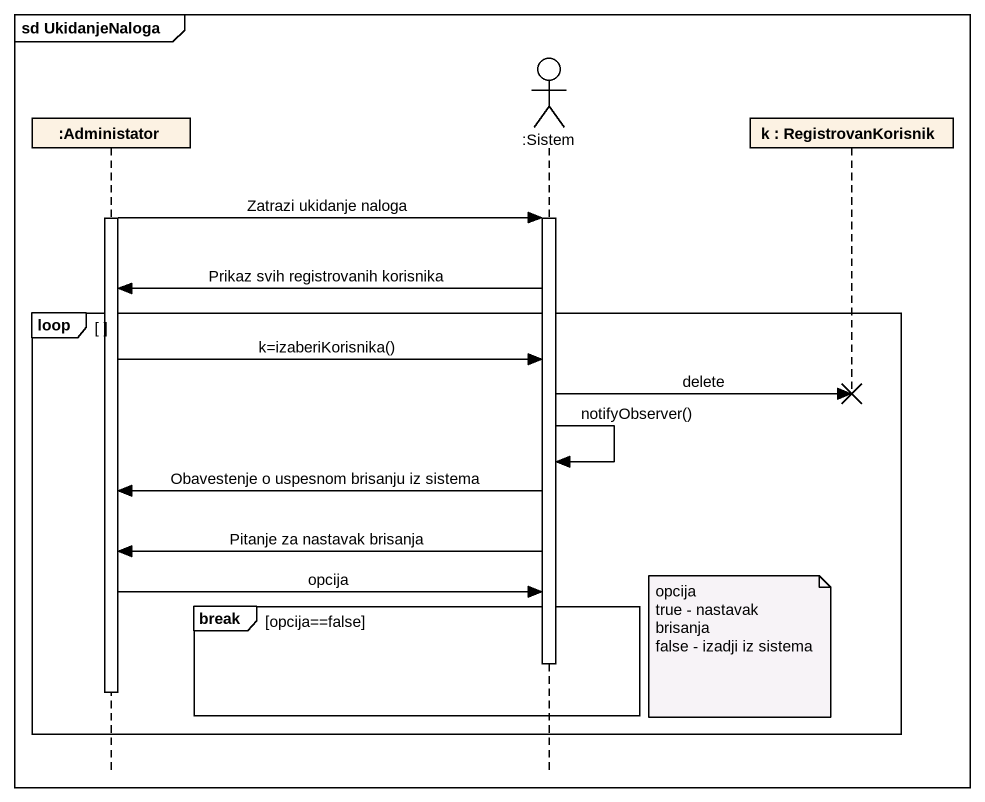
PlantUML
@startuml
mainframe sd UkidanjeNaloga
hide footbox
participant ":Administator" as Administator
actor ":Sistem" as Sistem
participant "k : RegistrovanKorisnik" as k

activate Administator
Administator -> Sistem : Zatrazi ukidanje naloga
activate Sistem
Sistem -> Administator : Prikaz svih registrovanih korisnika
loop
  Administator -> Sistem : k=izaberiKorisnika()
  Sistem -> k !! : delete
  Sistem -> Sistem : notifyObserver()
  Sistem -> Administator : Obavestenje o uspesnom brisanju iz sistema
  Sistem -> Administator : Pitanje za nastavak brisanja
  Administator -> Sistem : opcija
  break opcija==false
    note left of k
      opcija
      true - nastavak brisanja
      false - izadji iz sistema
    end note
    deactivate Sistem
    deactivate Administator
  end
end
@enduml
